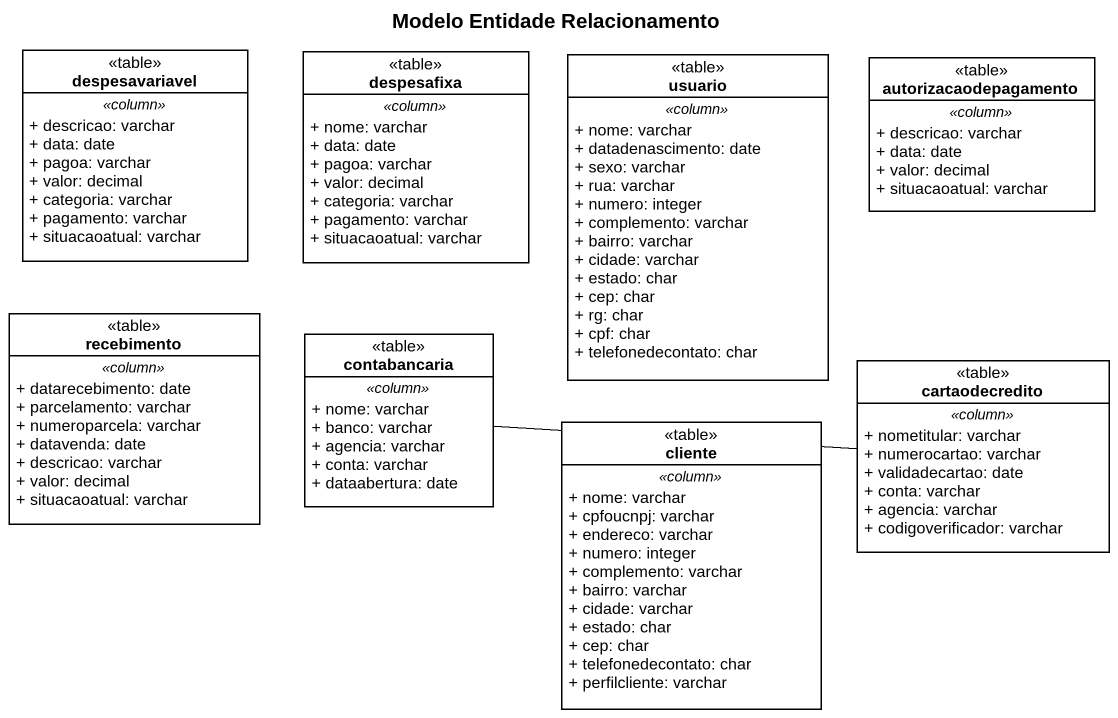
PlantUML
@startuml
title Modelo Entidade Relacionamento
hide circle
hide empty members
skinparam classAttributeIconSize 0
class despesavariavel <<table>> {
  .. <<column>> ..
  + descricao: varchar
  + data: date
  + pagoa: varchar
  + valor: decimal
  + categoria: varchar
  + pagamento: varchar
  + situacaoatual: varchar
}
class despesafixa <<table>> {
  .. <<column>> ..
  + nome: varchar
  + data: date
  + pagoa: varchar
  + valor: decimal
  + categoria: varchar
  + pagamento: varchar
  + situacaoatual: varchar
}
class usuario <<table>> {
  .. <<column>> ..
  + nome: varchar
  + datadenascimento: date
  + sexo: varchar
  + rua: varchar
  + numero: integer
  + complemento: varchar
  + bairro: varchar
  + cidade: varchar
  + estado: char
  + cep: char
  + rg: char
  + cpf: char
  + telefonedecontato: char
}
class autorizacaodepagamento <<table>> {
  .. <<column>> ..
  + descricao: varchar
  + data: date
  + valor: decimal
  + situacaoatual: varchar
}
class recebimento <<table>> {
  .. <<column>> ..
  + datarecebimento: date
  + parcelamento: varchar
  + numeroparcela: varchar
  + datavenda: date
  + descricao: varchar
  + valor: decimal
  + situacaoatual: varchar
}
class contabancaria <<table>> {
  .. <<column>> ..
  + nome: varchar
  + banco: varchar
  + agencia: varchar
  + conta: varchar
  + dataabertura: date
}
class cartaodecredito <<table>> {
  .. <<column>> ..
  + nometitular: varchar
  + numerocartao: varchar
  + validadecartao: date
  + conta: varchar
  + agencia: varchar
  + codigoverificador: varchar
}
class cliente <<table>> {
  .. <<column>> ..
  + nome: varchar
  + cpfoucnpj: varchar
  + endereco: varchar
  + numero: integer
  + complemento: varchar
  + bairro: varchar
  + cidade: varchar
  + estado: char
  + cep: char
  + telefonedecontato: char
  + perfilcliente: varchar
}
contabancaria -right- cartaodecredito
@enduml
